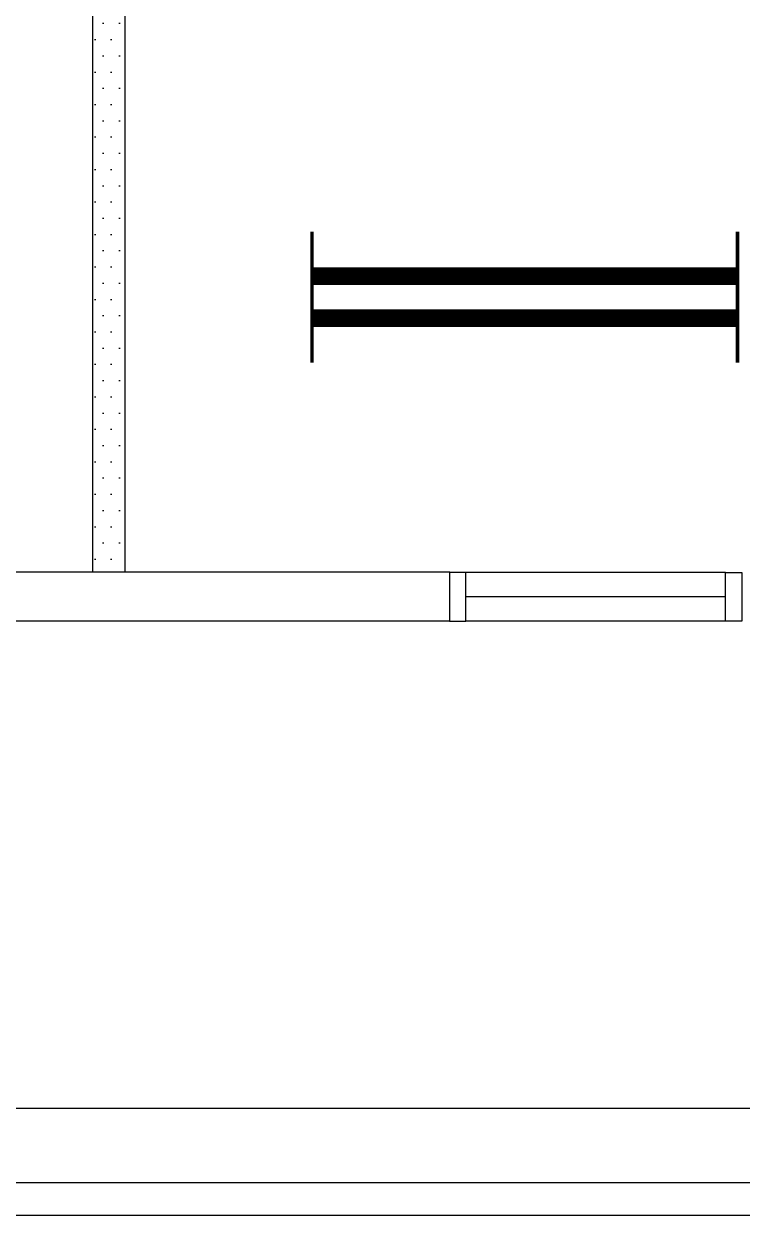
# Model space of a CAD drawing. Header units: inches. Extents: x -106706990 to 300603, y -86718466 to 1728185.
# Drawn here: x 38076 to 40289, y 11924 to 15593 of the extents above; entities that cross this region are included whole.
import ezdxf

# ---------------------------------------------------------------- set-up
doc = ezdxf.new("R2010")
doc.units = ezdxf.units.IN
doc.header["$MEASUREMENT"] = 0
for name, color, linetype in [('A-DRAIN', 9, 'Continuous'), ('A-HATCH', 8, 'Continuous'), ('A-PARTITION', 4, 'Continuous'), ('A-WALL', 1, 'Continuous'), ('A-WIN', 9, 'Continuous'), ('FITTING', 1, 'Continuous'), ('LAMP', 5, 'Continuous')]:
    doc.layers.add(name, color=color, linetype=linetype)

# ---------------------------------------------------------------- blocks, each defined once
blk = doc.blocks.new('A$C04C40081')
at = {"layer": 'A-WIN', "color": 8}
for p, q in [((850, 150), (50, 150)), ((850, 75), (50, 75)), ((850, 0), (50, 0))]:
    blk.add_line(p, q, dxfattribs=at)
at = {"layer": 'A-WIN', "color": 8, "linetype": 'Continuous'}
for points in [[(50, 150), (0, 150), (0, 0), (50, 0)], [(850, 150), (900, 150), (900, 0), (850, 0)]]:
    blk.add_lwpolyline(points, close=True, dxfattribs=at)
blk = doc.blocks.new('YBC 236')
at = {"layer": 'LAMP'}
for points, const_width in [([(-134681.8, 193808.3), (-134681.8, 193533.1)], 10.9), ([(-133371.4, 193808.3), (-133371.4, 193533.1)], 10.9), ([(-134681.8, 193670.7), (-133371.4, 193670.7)], 54.6), ([(-134681.8, 193679.4), (-134681.8, 193404.2)], 10.9), ([(-133371.4, 193679.4), (-133371.4, 193404.2)], 10.9), ([(-134681.8, 193541.8), (-133371.4, 193541.8)], 54.6)]:
    blk.add_lwpolyline(points, dxfattribs=dict(at, const_width=const_width))
blk = doc.blocks.new('*U198')
at = {"layer": 'FITTING', "color": 1, "linetype": 'Continuous'}
blk.add_blockref('YBC 236', (134026.6, -193606.2, -5.5), dxfattribs=at)
blk = doc.blocks.new('*U199')
at = {"layer": 'LAMP', "color": 0, "linetype": 'ByBlock', "lineweight": -2, "transparency": 16777216}
for p in [(0, 2500), (2000, 2500), (0, 0), (2000, 0)]:
    blk.add_blockref('*U198', p, dxfattribs=at)

msp = doc.modelspace()

# ---------------------------------------------------------------- hatches: boundary and pattern name
at = {"layer": 'A-HATCH'}
h = msp.add_hatch(dxfattribs=at)
h.set_pattern_fill('DOTS', color=8, scale=800)
h.set_pattern_definition([(0, (2570.67, -195605.69), (25, 50), [0, -50])])
h.paths.add_polyline_path([(38438.8, 18404.4), (38288.8, 18404.4), (38288.8, 18254.4), (38388.8, 18254.4), (38388.8, 18304.4), (38438.8, 18304.4)])
h.paths.add_polyline_path([(38388.8, 18254.4), (38288.8, 18254.4), (38288.8, 13904.4), (38350.7, 13904.4), (38388.8, 13942.5)])

# ---------------------------------------------------------------- linework, layer by layer
at = {"layer": 'A-DRAIN', "color": 8, "linetype": 'Continuous', "ltscale": 1000}
for p, q in [((18838.8, 12254.4), (44338.8, 12254.4)), ((44568.8, 12024.4), (18608.8, 12024.4)), ((18508.8, 11924.4), (44668.8, 11924.4))]:
    msp.add_line(p, q, dxfattribs=at)
at = {"layer": 'A-PARTITION', "color": 8}
for p, q in [((38288.8, 13904.4), (38288.8, 18404.4)), ((38388.8, 13904.4), (38388.8, 18304.4))]:
    msp.add_line(p, q, dxfattribs=at)
at = {"layer": 'A-WALL', "color": 8, "linetype": 'Continuous', "ltscale": 900}
for p, q in [((39388.8, 13904.4), (37288.8, 13904.4)), ((39388.8, 13754.4), (39388.8, 13904.4)), ((37288.8, 13754.4), (39388.8, 13754.4))]:
    msp.add_line(p, q, dxfattribs=at)

# ---------------------------------------------------------------- block references
at = {"layer": 'A-WIN', "color": 8}
msp.add_blockref('A$C04C40081', (39387.8, 13753.5), dxfattribs=at)
at = {"layer": 'LAMP', "color": 0}
msp.add_blockref('*U199', (39618.9, 14751.1), dxfattribs=at)

doc.saveas('drawing.dxf')
